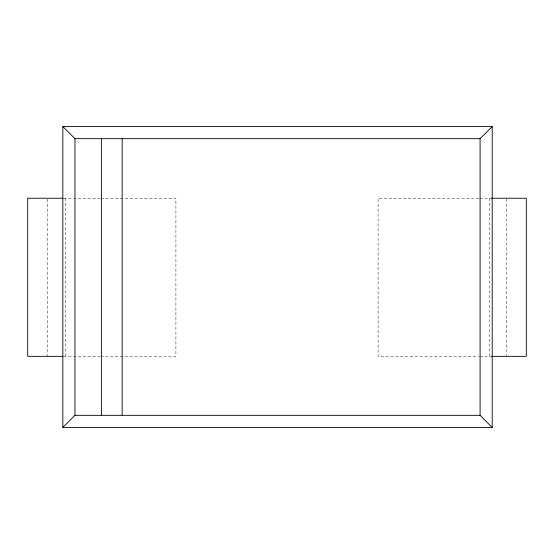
<?xml version="1.0" encoding="UTF-8"?>
<svg xmlns="http://www.w3.org/2000/svg" width="554" height="554" viewBox="0 0 554 554"><rect width="100%" height="100%" fill="white"/><g stroke="black" fill="none" stroke-linecap="round" stroke-linejoin="round"><path stroke-width="0.42" stroke-dasharray="2.77 2.08" d="M63.565 198.249L100.08 198.249M100.911 198.249L175.909 198.249L175.909 356.34L100.911 356.34M478.954 198.249L378.091 198.249L378.091 356.34L478.954 356.34M479.771 198.249L491.024 198.249M63.565 356.34L100.08 356.34M479.771 356.34L491.024 356.34M506.536 199.115L506.536 356.34M489.784 198.249L489.784 356.34M65.261 198.249L65.261 356.34M47.464 199.115L47.464 356.34"/><path stroke-width="0.83" d="M62.837 427.459L74.97 415.334L480.083 415.334L492.208 427.459L492.208 126.541L62.837 126.541L62.837 427.459L492.208 427.459M62.837 126.541L74.97 138.666L480.083 138.666L492.208 126.541M63.031 198.249L27.7 198.249L27.7 356.34L63.031 356.34M491.46 198.249L526.3 198.249L526.3 356.34L491.46 356.34M480.083 138.666L480.083 415.334M122.164 138.666L122.164 415.334M101.375 138.666L101.375 415.334M74.97 138.666L74.97 415.334"/></g></svg>
